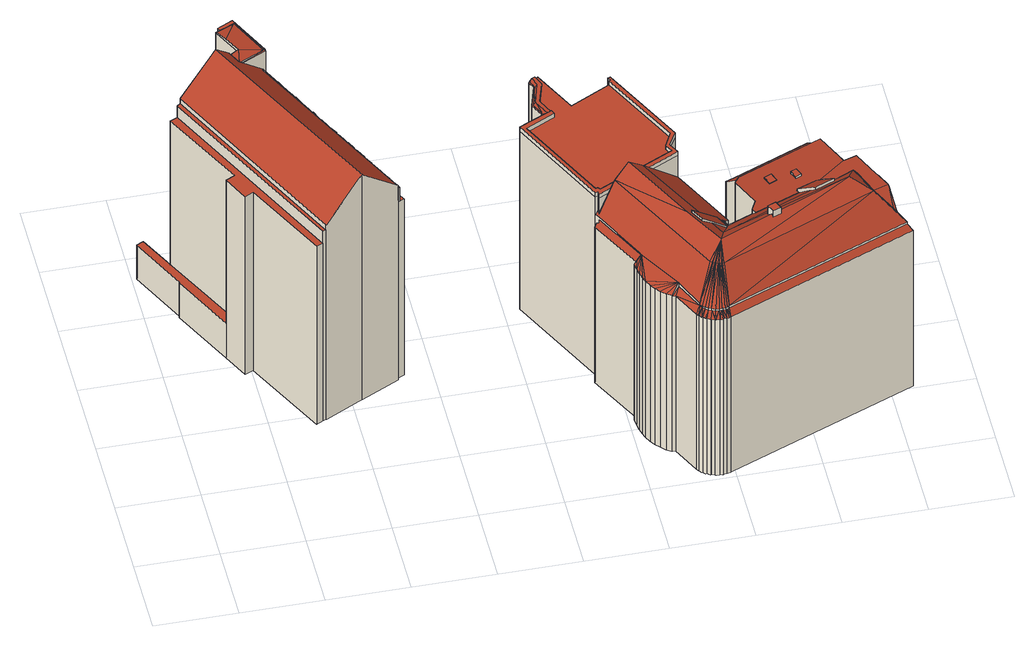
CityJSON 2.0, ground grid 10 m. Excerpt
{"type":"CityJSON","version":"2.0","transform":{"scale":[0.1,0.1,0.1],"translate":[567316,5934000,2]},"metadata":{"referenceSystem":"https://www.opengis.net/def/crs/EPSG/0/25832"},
"CityObjects":{
"building1":{"type":"Building","attributes":{"Grundfläche 2D":"380.607971","Grundhöhe NN":"2.867"},"geometry":[{"type":"Solid","lod":"3","boundaries":[[[[0,1,2]],[[3,1,0,4,5,6]],[[7,8,4]],[[5,4,8,9,6]],[[10,11,12,13,14,15,16,17,18,19,20,21,22,23,24,25,26,27,28,29,30,31,32,33,34,35,36,37,38,39,40,41,42,43,44,45,46,47,48,49,50,51,52,53,54,55,56,57,58,59,60,61,62,63,64,65,66,67,68,69,70]],[[71,72,73,74,75,76,77,78,79,80,81,82,83]],[[84,85,86,87,88,89,90,91,92,93,94,95,96,97,98,99,100,101,102,103,104,105,106,107,108,109,110,111,112,113,114,115,116,117,118,119,120,121,122,123,124,125,126,127,128,129,130,131,132,133,134,135,136,137,138,139,140,141,142,143,144,145,146,147,148,149,150,151]],[[152,153,154,155,156,157,158]],[[159,160,161,162,163,164,165,166]],[[167,168,169,170]],[[171,172,173,174,175,176,177,178]],[[82,179,180,172,171,181,182,183,184,185,186,187]],[[188,189,190,191,192,193]],[[155,194,195,156]],[[2,75,196,4,0]],[[196,79,7,4]],[[8,7,79,78]],[[8,78,77,6,9]],[[6,77,76,1,3]],[[76,75,2,1]],[[70,69,136,135]],[[135,134,10,70]],[[133,11,10,134]],[[12,11,133,132]],[[132,131,13,12]],[[14,13,131,130]],[[130,129,15,14]],[[16,15,129,128]],[[128,127,17,16]],[[18,17,127,126]],[[126,125,19,18]],[[20,19,125,124]],[[124,123,21,20]],[[22,21,123,122]],[[122,121,23,22]],[[121,120,24,23]],[[120,119,25,24]],[[26,25,119,118]],[[118,117,27,26]],[[28,27,117,116]],[[116,115,29,28]],[[30,29,115,114]],[[31,30,114,113]],[[32,31,113,112]],[[112,111,33,32]],[[34,33,111,110]],[[110,109,35,34]],[[36,35,109,108]],[[108,107,37,36]],[[38,37,107,106]],[[106,105,39,38]],[[40,39,105,104]],[[104,103,41,40]],[[42,41,103,102]],[[102,101,43,42]],[[44,43,101,100]],[[100,99,45,44]],[[46,45,99,98]],[[98,97,47,46]],[[48,47,97,96]],[[96,95,49,48]],[[50,49,95,94]],[[94,93,51,50]],[[52,51,93,92]],[[92,91,53,52]],[[54,53,91,90]],[[90,89,55,54]],[[89,88,56,55]],[[57,56,88,87]],[[87,86,58,57]],[[59,58,86,85]],[[85,84,60,59]],[[61,60,84,151]],[[151,150,62,61]],[[63,62,150,149]],[[149,148,64,63]],[[65,64,148,147]],[[147,146,66,65]],[[67,66,146,145]],[[145,144,68,67]],[[157,156,195,197]],[[158,157,197,198]],[[152,158,198,199]],[[153,152,199,200]],[[201,74,73,188,193,202]],[[203,196,75,74,201,204]],[[80,79,196,203,205]],[[142,83,82,187,143]],[[83,142,141,71]],[[141,206,71]],[[73,72,71,206,207,189,188]],[[161,208,194,155,162]],[[162,155,154,163]],[[164,153,200,209,165]],[[163,154,153,164]],[[166,165,209,210]],[[159,166,210,211]],[[160,159,211,212]],[[169,213,208,161,170]],[[170,161,160,167]],[[167,160,212,214,168]],[[81,179,82]],[[179,81,80,180]],[[213,169,174,173,172,180,80,205,215,216]],[[174,169,168,175]],[[217,178,177,176,175,168,214,218,219]],[[220,182,181,171,178,217,221]],[[69,68,144,143,187,186,185,184,183,182,220,222,137,136]],[[190,189,207,223]],[[191,190,223,224]],[[192,191,224,225]],[[202,193,192,225]],[[226,140,139,138,227,228]],[[141,140,226,206]],[[138,137,222,227]],[[221,217,219,218,214,212,211,210,209,200,199,198,197,195,194,208,213,216,215,205,203,204,201,202,225,224,223,207,206,226,228,227,222,220]]]],"semantics":{"surfaces":[{"type":"RoofSurface"},{"type":"WallSurface"},{"type":"GroundSurface"}],"values":[[0,0,0,0,0,0,0,0,0,0,0,0,0,1,1,1,1,1,1,1,1,1,1,1,1,1,1,1,1,1,1,1,1,1,1,1,1,1,1,1,1,1,1,1,1,1,1,1,1,1,1,1,1,1,1,1,1,1,1,1,1,1,1,1,1,1,1,1,1,1,1,1,1,1,1,1,1,1,1,1,1,1,1,1,1,1,1,1,1,1,1,1,1,1,1,1,1,1,1,1,1,1,1,1,1,1,1,1,1,1,1,1,1,1,1,2]]}}]},
"building2":{"type":"Building","attributes":{"Grundfläche 2D":"199.860889","Grundhöhe NN":"2.483"},"children":["building2-1"],"geometry":[{"type":"MultiSurface","lod":"3","boundaries":[[[229,230,231,232,233,234,235,236,237,238,239,240,241,242,243,244,245,246,247,248,249,250,251,252,253]],[[254,255,256,257,258,259,260,261,262,263,264,265,266,267,268,269,270,271,272,273]],[[274,275,240,239]],[[276,255,242,241]],[[275,276,241,240]],[[243,242,255,254]],[[273,244,243,254]],[[273,272,271,246,245,244]],[[271,270,247,246]],[[248,247,270,269]],[[269,268,249,248]],[[268,267,250,249]],[[266,251,250,267]],[[265,277,252,251,266]],[[277,278,264,263,279,230,229,253,252]],[[279,280,231,230]],[[232,231,280,281]],[[233,232,281,282]],[[282,283,284,235,234,233]],[[284,285,286,237,236,235]],[[287,238,237,286]],[[287,274,239,238]],[[275,274,288,289]],[[276,275,289,290]],[[291,256,255,276,290,292]],[[257,256,291,293]],[[258,257,293,294]],[[258,294,295,260,259]],[[261,260,295,296]],[[262,261,296,297]],[[263,262,297,298]],[[280,279,299,300]],[[279,263,298,299]],[[281,280,300,301]],[[282,281,301,302]],[[303,284,283,282,302,304]],[[305,286,285,284,303,306]],[[274,287,307,288]],[[287,286,305,307]],[[299,298,297,296,295,294,293,291,292,290,289,288,307,305,306,303,304,302,301,300]]],"semantics":{"surfaces":[{"type":"RoofSurface"},{"type":"WallSurface"},{"type":"GroundSurface"}],"values":[0,0,1,1,1,1,1,1,1,1,1,1,1,1,1,1,1,1,1,1,1,1,1,1,1,1,1,1,1,1,1,1,1,1,1,1,1,1,1,2]}}]},
"building2-1":{"type":"BuildingInstallation","parents":["building2"],"geometry":[{"type":"MultiSurface","lod":"3","boundaries":[[[308,309,310,278,277,311,312,313]],[[309,308,259,314,315]],[[316,317,310]],[[309,315,316,310]],[[317,318,310]],[[310,318,264,278]],[[311,277,265,319]],[[312,311,319,320]],[[313,312,320,258]],[[259,308,313,258]]],"semantics":{"surfaces":[{"type":"RoofSurface"},{"type":"WallSurface"}],"values":[0,0,0,0,0,0,1,1,1,1]}}]},
"building3":{"type":"Building","attributes":{"Grundfläche 2D":"547.486128","Grundhöhe NN":"2.150"},"children":["building3-1","building3-2","building3-3","building3-4","building3-5"],"geometry":[{"type":"Solid","lod":"3","boundaries":[[[[321,322,323,324,325,326,327,328,329,330]],[[331,332,333,326,325,334,335,336,337,338]],[[339,340,341]],[[341,342,343]],[[344,345,341]],[[345,342,341]],[[346,347,348]],[[347,349,348]],[[350,347,346]],[[351,352,350]],[[352,347,350]],[[353,352,351]],[[343,342,353]],[[342,352,353]],[[340,344,341]],[[354,330,340,339]],[[355,356,330]],[[356,340,330]],[[357,356,355]],[[358,356,357]],[[359,358,357,327]],[[360,361,362,363,364,365,366,367,358,359,368,369,370]],[[365,364,363,362,371,372,373,374,375,376,377]],[[365,377,376,375,378,379,380]],[[381,379,378]],[[379,381,382,380]],[[380,344,383,384,385]],[[383,365,380,385,384]],[[380,345,344]],[[382,386,380]],[[380,342,345]],[[380,352,342]],[[380,347,352]],[[380,349,347]],[[380,387,349]],[[380,388,387]],[[380,386,388]],[[366,365,383,356,358,367]],[[383,340,356]],[[383,344,340]],[[389,382,381,390,391,392,393,394,395,396]],[[397,396,398]],[[399,396,397]],[[400,388,389]],[[389,386,382]],[[388,386,389]],[[401,388,400]],[[402,387,401]],[[387,388,401]],[[403,387,402]],[[348,349,403]],[[349,387,403]],[[404,405,395]],[[406,405,404]],[[405,407,395]],[[407,408,395]],[[408,409,395]],[[409,396,395]],[[410,396,409]],[[411,396,410]],[[398,396,411]],[[412,402,401]],[[413,353,351]],[[414,343,353]],[[415,416,417]],[[418,419,415]],[[419,416,415]],[[420,421,418]],[[421,419,418]],[[422,423,420]],[[423,421,420]],[[424,423,422]],[[425,426,424]],[[426,427,424]],[[427,423,424]],[[425,428,429,426]],[[430,429,428]],[[430,431,432,429]],[[433,434,432,431]],[[435,436,434]],[[436,432,434]],[[437,438,435]],[[438,436,435]],[[439,438,437]],[[440,441,439]],[[441,438,439]],[[442,441,440]],[[443,444,442]],[[444,441,442]],[[445,446,443]],[[443,446,447,444]],[[448,449,445]],[[449,446,445]],[[450,449,448]],[[451,452,453,450,448]],[[454,455,456,457,453,452]],[[458,459,457,456]],[[459,321,330,457]],[[460,461,462,463,464,465]],[[466,467,468,469,470,471]],[[472,473,474,475,476]],[[472,476,477,478]],[[415,417,479,480]],[[418,415,480,481]],[[482,422,420,418,481,483]],[[484,425,424,422,482,485]],[[486,430,428,425,484,487]],[[488,431,430,486]],[[433,431,488,489]],[[434,433,489,490]],[[491,437,435,434,490,492]],[[493,440,439,437,491,494]],[[495,443,442,440,493,496]],[[448,445,443,495,497]],[[498,452,451,448,497,499]],[[500,501,502,503,321,459,458,456,455,454,452,498,504]],[[463,462,505,506]],[[470,465,464,463,506,507,471]],[[508,461,460,465,470,469,509]],[[510,324,323,322,321,503,511]],[[325,324,510,512]],[[325,512,505,462,334]],[[334,462,461,335]],[[335,461,508,513,336]],[[337,336,513,514]],[[337,514,515,360,338]],[[338,360,370,331]],[[332,331,370,369]],[[332,369,368,333]],[[333,368,359,326]],[[359,327,326]],[[469,468,516,509]],[[466,471,507,517]],[[467,466,517,518]],[[341,450,453,339]],[[343,414,446,449,450,341]],[[348,432,436,346]],[[350,346,436,438]],[[413,351,350,438,441,444]],[[414,353,413,444,447,446]],[[339,453,457,354]],[[457,330,354]],[[329,355,330]],[[355,329,328,357]],[[327,357,328]],[[371,362,519,520]],[[467,518,521,374,373,522,516,468]],[[361,360,515,523]],[[362,361,523,519]],[[372,371,520,524]],[[373,372,524,522]],[[390,381,378,375,374,521,525]],[[391,390,525,526]],[[392,391,526,527]],[[473,472,395,394,393,392,527,528,474]],[[406,404,395,472,478,477]],[[406,477,529,530,405]],[[407,405,530,531]],[[408,407,531,532]],[[409,408,532,533]],[[410,409,533,534]],[[411,410,534,535]],[[398,411,535,536]],[[397,398,536,537]],[[397,537,479,417,399]],[[399,417,416,396]],[[396,416,419,389]],[[401,400,389,419,421,423]],[[412,401,423,427]],[[403,402,412,427,426,429]],[[403,429,432,348]],[[475,474,528,538]],[[477,476,539,529]],[[476,475,538,539]],[[521,518,517,507,506,505,512,510,511,503,502,501,500,504,498,499,497,495,496,493,494,491,492,490,489,488,486,487,484,485,482,483,481,480,479,537,536,535,534,533,532,531,530,529,539,538,528,527,526,525],[522,524,520,519,523,515,514,513,508,509,516]]]],"semantics":{"surfaces":[{"type":"RoofSurface"},{"type":"WallSurface"},{"type":"GroundSurface"}],"values":[[0,0,0,0,0,0,0,0,0,0,0,0,0,0,0,0,0,0,0,0,0,0,0,0,0,0,0,0,0,0,0,0,0,0,0,0,0,0,0,0,0,0,0,0,0,0,0,0,0,0,0,0,0,0,0,0,0,0,0,0,0,0,0,0,0,0,0,0,0,0,0,0,0,0,0,0,0,0,0,0,0,0,0,0,0,0,0,0,0,0,0,0,0,0,0,0,0,0,0,0,0,0,1,1,1,1,1,1,1,1,1,1,1,1,1,1,1,1,1,1,1,1,1,1,1,1,1,1,1,1,1,1,1,1,1,1,1,1,1,1,1,1,1,1,1,1,1,1,1,1,1,1,1,1,1,1,1,1,1,1,1,1,1,1,1,1,1,1,1,1,1,1,1,1,2]]}}]},
"building3-1":{"type":"BuildingInstallation","parents":["building3"],"geometry":[{"type":"MultiSurface","lod":"3","boundaries":[[[540,541,542,543]],[[544,545,543,542]],[[540,543,545,546]],[[546,547,541,540]],[[542,541,547,544]]],"semantics":{"surfaces":[{"type":"RoofSurface"},{"type":"WallSurface"}],"values":[0,1,1,1,1]}}]},
"building3-2":{"type":"BuildingInstallation","parents":["building3"],"geometry":[{"type":"MultiSurface","lod":"3","boundaries":[[[548,549,550,551]],[[551,550,552,553]],[[548,551,553,554]],[[549,548,554,555]],[[550,549,555,552]]],"semantics":{"surfaces":[{"type":"RoofSurface"},{"type":"WallSurface"}],"values":[0,1,1,1,1]}}]},
"building3-3":{"type":"BuildingInstallation","parents":["building3"],"geometry":[{"type":"MultiSurface","lod":"3","boundaries":[[[556,557,558,559,560,561,562,563]],[[559,564,565,561,560]],[[562,561,565,367,566,556,563]],[[557,556,566,567]],[[567,366,564,559,558,557]]],"semantics":{"surfaces":[{"type":"RoofSurface"},{"type":"WallSurface"}],"values":[0,1,1,1,1]}}]},
"building3-4":{"type":"BuildingInstallation","parents":["building3"],"geometry":[{"type":"MultiSurface","lod":"3","boundaries":[[[568,569,570,571,572]],[[573,574,572,571]],[[575,385,573,571,570,569]],[[384,576,568,572,574]],[[576,575,569,568]]],"semantics":{"surfaces":[{"type":"RoofSurface"},{"type":"WallSurface"}],"values":[0,1,1,1,1]}}]},
"building3-5":{"type":"BuildingInstallation","parents":["building3"],"geometry":[{"type":"MultiSurface","lod":"3","boundaries":[[[577,578,579,580,581]],[[579,578,582,583]],[[583,377,364,584,581,580,579]],[[585,577,581,584,363]],[[582,578,577,585,376]]],"semantics":{"surfaces":[{"type":"RoofSurface"},{"type":"WallSurface"}],"values":[0,1,1,1,1]}}]},
"building4":{"type":"Building","attributes":{"Grundfläche 2D":"7.363132","Grundhöhe NN":"2.631"},"geometry":[{"type":"Solid","lod":"3","boundaries":[[[[586,587,588,589]],[[590,591,589,588]],[[591,592,586,589]],[[592,593,587,586]],[[593,590,588,587]],[[593,592,591,590]]]],"semantics":{"surfaces":[{"type":"RoofSurface"},{"type":"WallSurface"},{"type":"GroundSurface"}],"values":[[0,1,1,1,1,2]]}}]}
},
"vertices":[
[112,480,339],[127,505,337],[105,495,337],[146,464,337],[122,460,339],[148,456,337],[150,456,337],[112,455,337],[119,440,337],[148,454,337],[254,247,303],[252,246,303],[250,251,303],[252,252,303],[247,261,303],[245,260,303],[243,265,303],[245,266,303],[240,276,303],[238,275,303],[236,280,303],[238,281,303],[233,290,303],[231,289,303],[230,293,303],[232,293,303],[226,305,303],[224,304,303],[222,309,303],[224,310,303],[219,320,303],[217,319,303],[215,324,303],[216,325,303],[212,334,303],[210,333,303],[208,338,303],[210,339,303],[205,348,303],[203,348,303],[200,353,303],[202,354,303],[198,363,303],[196,362,303],[193,367,303],[195,368,303],[191,378,303],[189,377,303],[186,381,303],[188,382,303],[184,392,303],[182,391,303],[179,396,303],[181,397,303],[177,407,303],[176,407,303],[175,406,303],[172,411,303],[174,412,303],[169,421,303],[167,420,303],[165,425,303],[167,426,303],[163,435,303],[161,434,303],[158,440,303],[160,441,303],[155,451,303],[151,449,303],[255,233,303],[260,235,303],[149,462,335],[148,464,335],[128,507,335],[104,497,335],[105,495,335],[127,505,335],[150,456,335],[119,440,335],[112,455,335],[110,455,335],[118,438,335],[124,441,335],[153,455,335],[167,420,282],[169,421,282],[174,412,282],[172,411,282],[175,406,282],[176,407,282],[177,407,282],[181,397,282],[179,396,282],[182,391,282],[184,392,282],[188,382,282],[186,381,282],[189,377,282],[191,378,282],[195,368,282],[193,367,282],[196,362,282],[198,363,282],[202,354,282],[200,353,282],[203,348,282],[205,348,282],[210,339,282],[208,338,282],[210,333,282],[212,334,282],[216,325,282],[215,324,282],[217,319,282],[219,320,282],[224,310,282],[222,309,282],[224,304,282],[226,305,282],[232,293,282],[230,293,282],[231,289,282],[233,290,282],[238,281,282],[236,280,282],[238,275,282],[240,276,282],[245,266,282],[243,265,282],[245,260,282],[247,261,282],[252,252,282],[250,251,282],[252,246,282],[254,247,282],[260,235,282],[255,233,282],[256,232,282],[266,237,282],[265,238,282],[154,465,282],[149,462,282],[153,455,282],[149,453,282],[151,449,282],[155,451,282],[160,441,282],[158,440,282],[161,434,282],[163,435,282],[167,426,282],[165,425,282],[37,385,62],[75,308,62],[86,313,62],[34,417,62],[12,461,62],[4,457,62],[38,386,62],[151,178,285],[159,182,285],[43,421,285],[34,417,285],[86,313,285],[75,308,285],[90,276,285],[100,281,285],[159,182,303],[163,184,303],[47,424,303],[43,421,303],[211,207,358],[93,446,358],[85,442,350],[47,424,311],[163,184,311],[164,184,311],[206,205,354],[210,207,357],[118,438,341],[110,455,341],[255,229,313],[257,230,311],[256,232,311],[255,233,311],[247,249,311],[193,361,310],[149,453,310],[128,507,325],[148,464,325],[155,468,325],[129,523,325],[110,514,325],[116,502,325],[34,417,9],[12,461,9],[122,460,335],[4,457,9],[38,386,9],[37,385,9],[75,308,9],[104,497,9],[116,502,9],[122,460,9],[105,495,9],[110,455,9],[149,462,9],[148,464,9],[43,421,9],[90,276,9],[100,281,9],[151,178,9],[159,182,9],[47,424,9],[163,184,9],[93,446,9],[85,442,9],[210,207,9],[164,184,9],[206,205,9],[257,230,9],[211,207,9],[256,232,9],[155,468,9],[129,523,9],[110,514,9],[154,465,9],[266,237,9],[265,238,9],
[451,336,287],[418,320,287],[478,195,287],[481,196,287],[482,192,287],[580,240,287],[584,242,287],[582,247,287],[578,255,287],[588,273,287],[536,379,287],[533,378,287],[535,374,287],[533,373,287],[582,273,287],[573,255,287],[574,253,287],[578,245,287],[485,200,287],[483,203,287],[480,202,287],[425,316,287],[461,334,287],[459,339,287],[455,337,287],[582,273,281],[533,373,281],[484,348,281],[457,403,281],[453,400,281],[446,397,281],[445,396,281],[449,387,281],[440,358,281],[451,336,281],[452,336,281],[459,339,281],[461,334,281],[425,316,281],[480,202,281],[483,203,281],[485,200,281],[578,245,281],[574,253,281],[573,255,281],[536,379,281],[533,378,281],[535,374,281],[459,339,285],[455,337,285],[418,320,281],[478,195,281],[481,196,281],[482,192,281],[580,240,281],[584,242,281],[582,247,281],[578,255,281],[588,273,281],[536,379,5],[533,378,5],[535,374,5],[484,348,5],[533,373,5],[457,403,5],[453,400,5],[445,396,5],[449,387,5],[440,358,5],[451,336,5],[418,320,5],[478,195,5],[481,196,5],[482,192,5],[584,242,5],[580,240,5],[578,255,5],[582,247,5],[588,273,5],
[449,398,285],[453,387,285],[445,358,285],[450,359,285],[458,387,285],[453,400,285],[449,391,281],[450,387,281],[447,378,281],[442,358,281],[449,343,281],[450,359,281],[458,387,281],
[808,149,276],[801,167,275],[799,171,274],[784,208,272],[768,203,272],[736,177,273],[740,166,273],[741,163,274],[778,176,274],[790,143,276],[652,139,273],[707,161,273],[705,165,273],[751,248,268],[647,205,269],[641,197,269],[656,159,272],[649,145,273],[821,108,253],[785,121,296],[594,15,253],[591,41,296],[592,14,253],[594,41,296],[592,41,296],[578,13,253],[587,42,296],[574,15,253],[585,43,296],[582,13,253],[585,13,253],[589,42,296],[589,13,253],[811,132,253],[778,176,275],[770,160,296],[741,163,275],[745,149,296],[736,177,269],[649,145,266],[649,147,264],[619,133,266],[614,119,275],[614,118,276],[604,91,296],[717,138,296],[741,148,296],[705,165,269],[707,161,272],[652,139,272],[614,142,266],[618,145,261],[624,156,251],[584,242,248],[539,219,296],[587,125,296],[595,109,296],[520,210,313],[568,115,313],[595,63,313],[502,202,296],[579,47,296],[759,133,313],[670,95,313],[660,91,313],[581,46,296],[584,44,296],[582,45,296],[562,26,253],[482,192,258],[481,196,258],[478,195,254],[481,190,254],[514,123,253],[515,120,253],[546,62,256],[531,60,243],[525,66,243],[537,56,243],[562,25,253],[564,22,253],[567,19,253],[570,17,253],[510,118,247],[507,108,243],[506,116,243],[508,100,243],[510,93,243],[512,86,243],[516,78,243],[520,72,243],[567,20,253],[586,13,253],[590,13,253],[541,56,242],[546,62,250],[537,56,242],[557,22,242],[562,26,250],[559,19,242],[562,25,250],[560,18,242],[564,22,250],[562,15,242],[563,15,242],[567,19,250],[567,20,250],[566,12,242],[570,17,250],[567,12,242],[571,9,242],[574,15,250],[572,9,242],[576,8,242],[577,7,242],[578,13,250],[581,7,242],[582,13,250],[582,7,242],[585,6,242],[585,13,250],[587,7,242],[590,7,242],[586,13,250],[592,7,242],[590,13,250],[589,13,250],[594,8,242],[592,14,250],[594,15,250],[596,9,242],[827,104,242],[821,108,250],[825,108,242],[823,112,242],[816,129,242],[811,132,250],[814,134,250],[809,148,273],[638,228,242],[647,205,264],[751,248,263],[741,271,242],[647,233,242],[637,229,242],[635,259,30],[587,237,30],[599,210,30],[638,228,30],[637,229,30],[647,233,30],[515,120,251],[514,123,251],[481,190,251],[476,187,242],[509,120,242],[506,116,242],[510,118,246],[537,56,1],[541,56,1],[557,22,1],[560,18,1],[559,19,1],[563,15,1],[562,15,1],[567,12,1],[566,12,1],[571,9,1],[572,9,1],[576,8,1],[581,7,1],[577,7,1],[585,6,1],[582,7,1],[590,7,1],[587,7,1],[594,8,1],[827,104,1],[596,9,1],[816,129,1],[814,134,1],[809,148,1],[808,149,1],[825,108,1],[751,248,1],[741,271,1],[647,233,1],[647,205,1],[638,228,1],[784,208,1],[799,171,1],[768,203,1],[641,197,1],[656,159,1],[649,145,1],[599,210,1],[635,259,1],[587,237,1],[619,133,1],[614,142,1],[584,242,1],[624,156,1],[649,147,1],[618,145,1],[482,192,1],[481,196,1],[478,195,1],[481,190,1],[506,116,1],[507,108,1],[508,100,1],[510,93,1],[512,86,1],[516,78,1],[520,72,1],[525,66,1],[531,60,1],[476,187,1],[509,120,1],
[678,184,272],[687,188,272],[683,199,272],[674,195,272],[683,199,270],[674,195,270],[678,184,271],[687,188,271],
[709,186,274],[716,189,274],[712,199,274],[705,196,274],[712,199,271],[705,196,271],[709,186,271],[716,189,271],
[730,174,275],[706,165,275],[717,138,300],[720,132,305],[722,133,305],[744,142,305],[741,148,300],[736,161,288],[720,132,301],[744,142,301],[730,174,269],[706,165,269],
[667,102,320],[657,98,320],[660,91,320],[661,88,320],[671,92,320],[661,88,311],[671,92,311],[657,98,307],[667,102,307],
[606,135,279],[573,118,312],[582,102,312],[614,118,279],[614,119,279],[573,118,308],[582,102,308],[614,119,276],[606,135,275],
[738,322,30],[758,331,30],[745,361,30],[724,352,30],[745,361,6],[724,352,6],[738,322,6],[758,331,6]
]}
